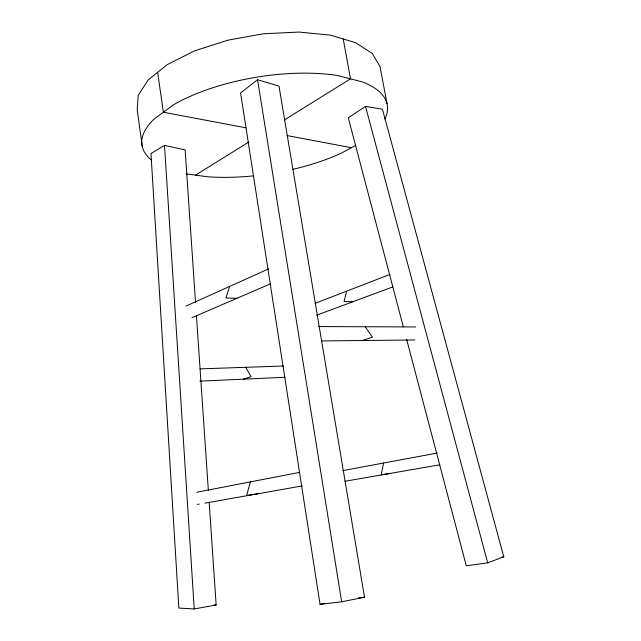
<?xml version="1.0" encoding="UTF-8"?>
<svg xmlns="http://www.w3.org/2000/svg" width="641" height="641" viewBox="0 0 641 641"><rect width="100%" height="100%" fill="white"/><g stroke="black" fill="none" stroke-linecap="round" stroke-linejoin="round"><path stroke-width="0.96" d="M383.598 463.026L381.171 474.813L389.888 473.475M346.661 291.142L344.065 301.478L352.879 301.743M250.423 481.88L246.617 495.501L257.986 493.754M229.654 286.423L225.864 297.977L236.938 298.305M257.554 79.732L240.575 92.905L320.043 604.343L341.661 601.787L364.497 597.236L278.987 86.07L257.554 79.732L341.661 601.787M406.634 339.369L466.287 565.803L487.689 562.838L503.786 556.813L382.429 109.202L365.498 106.382L348.263 117.768L403.325 326.79M195.553 175.121L248.804 142.038M284.364 119.947L350.507 78.851L343.207 38.949M195.545 302.592L185.137 149.89L164.505 145.411L150.972 153.495L178.855 608.069L194.231 608.95L216.153 605.008L209.15 502.207M355.731 145.355L341.252 153.231A124.306 48.724 -9.3 0 1 293.001 169.296M185.978 306.102L268.659 268.843M192.052 317.656L270.718 283.739M315.204 303.297L390.097 274.372M316.63 315.22L392.789 286.904M243.444 379.168L251.136 376.668L245.655 367.309M362.261 340.523L372.453 337.206L365.186 326.75M320.043 604.343L324.787 603.405M196.795 492.256L299.355 472.417M342.815 470.614L437.234 453.043M204.976 503.137L302.312 485.918M345.026 481.263L439.822 464.797M197.396 504.371L199.255 504.082M501.855 557.093L503.786 556.813M358.583 597.949L364.497 597.236M199.936 381.139L285.141 377.277M200.128 368.871L283.402 366.011M321.542 340.948L414.799 339.97M318.489 326.565L415.737 326.942M214.214 604.912L216.153 605.008M186.251 173.839L207.396 176.756A124.306 48.724 -9.3 0 0 253.291 175.89M246.024 127.823L163.367 112.231L157.638 72.321M287.128 135.58L351.404 147.71M365.498 106.382L487.689 562.838M387.012 103.57L379.977 66.448L372.181 53.427L355.515 42.627L330.58 35.183L299.051 32.05L263.579 33.757L227.547 40.263L194.447 50.919L167.309 64.581L148.231 79.853L138.208 95.341L137.214 109.811L142.342 146.941M196.426 315.564L208.333 490.229M164.505 145.411L194.231 608.95M384.88 118.978A124.306 48.724 -9.3 0 0 362.822 82.048L337.871 75.566A124.306 48.724 -9.3 0 0 173.19 104.972L153.8 119.282A124.306 48.724 -9.3 0 0 151.484 160.09"/></g></svg>
